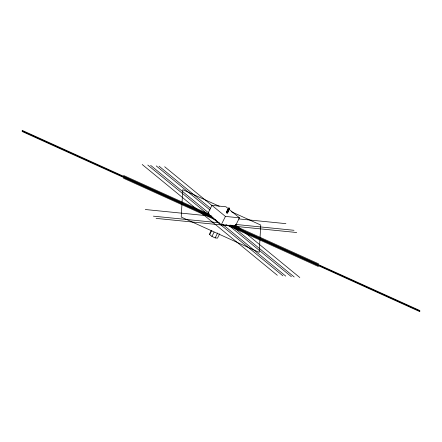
<?xml version="1.0" encoding="UTF-8"?>
<svg xmlns="http://www.w3.org/2000/svg" width="442" height="442" viewBox="0 0 442 442"><rect width="100%" height="100%" fill="white"/><g stroke="black" fill="none" stroke-linecap="round" stroke-linejoin="round"><path stroke-width="0.66" d="M227.216 211.199L227.243 210.972M227.89 211.154L227.978 210.602C228.216 211.165 227.415 211.817 227.558 211.022C225.972 211.967 228.348 212.166 227.807 210.696L227.873 211.177M227.238 211.049L227.525 211.685L227.962 210.939L227.475 210.718L227.293 211.248M219.646 233.824L217.497 238.127L215.171 237.895L211.939 236.431L209.701 234.597L209.762 233.464L211.298 230.387M227.077 211.21L227.868 211.569L227.536 211.503M227.376 211.083L227.47 210.795C227.586 209.74 226.713 211.569 227.492 210.381L228.066 210.795L228.089 210.381L227.89 210.911M227.315 211.364L227.31 211.884M226.354 212.69L227.718 210.226M227.337 210.933L227.586 210.591C226.796 209.58 228.995 210.619 228 210.475L228.066 210.259M227.558 211.022L227.475 210.718M227.321 210.574L227.497 210.088M227.47 211.9L227.1 211.596M228.221 210.596L227.707 209.978L226.343 212.558M226.652 212.646C226.47 210.083 229.464 210.248 227.912 209.928M228.26 209.867L228.122 209.398L228.26 209.867L229.039 209.906L229.287 208.381L228.625 208.176L229.061 209.508L228.47 209.558L228.144 209L228.868 208.066L229.315 208.431M228.144 209L228.602 208.513L228.575 209L228.884 208.536L229.464 208.906L229.287 208.381M227.702 209.989L228.083 210.304M228.398 209.663L228.304 209.298L228.398 209.663L228.934 209.58L227.105 212.851M227.47 210.795L228.437 208.851L229.47 208.839L228.729 208.259L228.801 208.707M228.144 209.939L228.315 209.099M228.26 209.414L228.437 208.851M228.575 209L229.343 209.099L229.171 208.773L229.067 209.42L228.287 209.381M228.531 208.486L228.625 208.176M227.868 210.005L228.575 210.293L229.067 209.138M228.658 209.779L228.398 209.618L228.133 210.154M228.42 209.16L228.707 208.762M227.431 213.177L228.669 210.558L227.995 210.005M228.763 208.359L229.061 208.083M228.868 208.066L228.95 208.508L228.619 208.315M228.945 209.381L228.415 209.353M228.575 210.293L228.967 208.878M229.039 209.906L228.243 209.723M229.464 208.906L229.558 208.602M227.426 213.05L228.674 210.414M227.304 212.746L228.669 210.558M207.834 213.613L211.95 205.37L225.972 206.779L239.448 217.823L235.332 226.072L221.309 224.663L207.834 213.613L209.171 213.746M209.701 234.597L211.845 230.293M211.939 236.431L214.083 232.127M227.453 210.607L227.735 210.11M228.536 208.353L228.906 208.204M228.094 210.11L226.558 212.945M229.282 208.083L226.796 213.055M228.066 210.795L227.967 210.331M229.326 208.204L229.409 208.652L229.514 208.359M221.309 224.663L225.426 216.414L239.448 217.823M215.171 237.895L217.619 232.978M228.116 209.486L228.58 208.911M229.216 208.63L229.553 208.734M227.785 210.177L227.437 210.243L227.989 210.409M228.216 210.712L227.586 210.502M145.291 209.519L211.823 216.204M238.575 218.895L285.902 223.646M153.402 216.166L219.243 222.779M235.708 224.437L294.007 230.299M156.103 218.381L296.709 232.514M228.818 208.381L229.47 208.773M228.597 208.602L229.166 208.862M219.249 206.232L182.767 189.706L181.214 217.044L259.205 252.376L260.758 225.039L231.199 211.646M228.376 210.53L227.774 210.37M228.05 210.541L227.492 210.204M227.547 211.342L227.221 211.121C227.481 210.188 226.845 211.762 227.531 211.607M123.594 175.485L209.127 214.232M234.288 225.63L318.56 263.813M22.166 130.351L211.475 216.116M232.475 225.663L419.9 310.571M22.133 130.92L212.072 216.967M229.934 225.061L419.867 311.113M22.1 131.484L213.922 218.387M229.271 225.315L419.839 311.649M123.445 178.209L216.525 220.376M225.961 224.652L318.411 266.537M211.95 205.37L225.426 216.414M164.689 166.75L212.033 205.569M235.442 224.763L299.809 277.537M159.065 166.186L210.668 208.497M230.879 225.066L294.184 276.974M156.253 165.905L209.983 209.956M228.602 225.221L291.372 276.686M150.628 165.341L208.613 212.878M222.978 224.658L285.747 276.123M147.816 165.054L282.935 275.841M142.191 164.49L277.311 275.278M226.724 211.63L227.547 212.127L226.724 211.63"/></g></svg>
